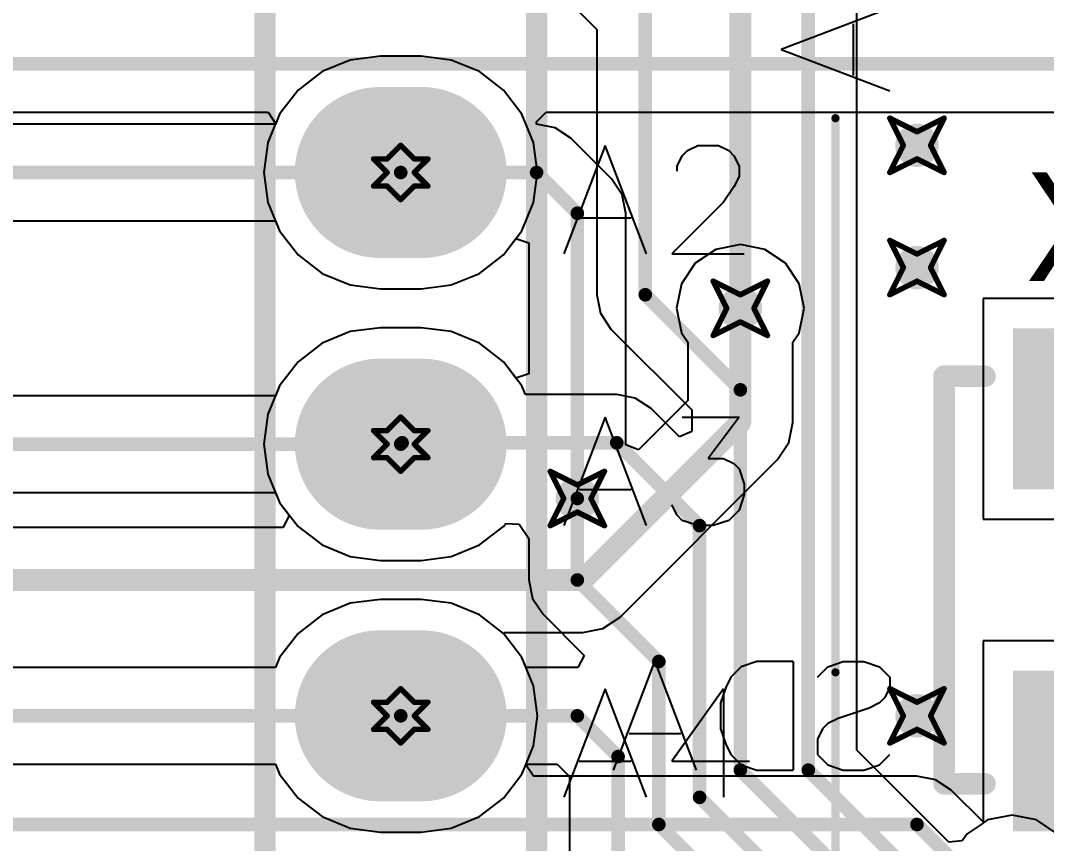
# Model space of a CAD drawing. Header units: millimetres. Extents: x 2.26 to 6.57, y 1.2 to 4.64.
# Drawn here: x 2.7683 to 3.1459, y 1.4562 to 1.7591 of the extents above; entities that cross this region are included whole.
import ezdxf

# ---------------------------------------------------------------- set-up
doc = ezdxf.new("R2010")
doc.units = ezdxf.units.MM
doc.header["$MEASUREMENT"] = 0
for name, color, linetype in [('BottomLayer', 5, 'Continuous'), ('BottomOverlay', 54, 'Continuous'), ('BottomSolder', 6, 'Continuous'), ('DrillDrawing', 1, 'Continuous'), ('MultiLayer', 9, 'Continuous'), ('PadHoleLayer', 156, 'Continuous'), ('TopLayer', 1, 'Continuous'), ('TopOverlay', 2, 'Continuous'), ('TopPaste', 8, 'Continuous'), ('TopSolder', 216, 'Continuous'), ('ViaHoleLayer', 16, 'Continuous')]:
    doc.layers.add(name, color=color, linetype=linetype)

# ---------------------------------------------------------------- blocks, each defined once
blk = doc.blocks.new('1_6P_FEMALE_59')
at = {"layer": 'BottomLayer', "const_width": 0.055}
for points in [[(0.2, 0.0075), (0.2, -0.0075)], [(0.3, 0.0075), (0.3, -0.0075)], [(0.4, 0.0075), (0.4, -0.0075)]]:
    blk.add_lwpolyline(points, dxfattribs=at)
at = {"layer": 'BottomLayer', "const_width": 0.0275}
for points in [[(0.18625, 0.0075, 1), (0.21375, 0.0075, 1)], [(0.28625, 0.0075, 1), (0.31375, 0.0075, 1)], [(0.38625, 0.0075, 1), (0.41375, 0.0075, 1)], [(0.18625, -0.0075, 1), (0.21375, -0.0075, 1)], [(0.28625, -0.0075, 1), (0.31375, -0.0075, 1)], [(0.38625, -0.0075, 1), (0.41375, -0.0075, 1)]]:
    blk.add_lwpolyline(points, format="xyb", close=True, dxfattribs=at)
at = {"layer": 'BottomSolder', "const_width": 0.063}
for points in [[(0.2, 0.0075), (0.2, -0.0075)], [(0.3, 0.0075), (0.3, -0.0075)], [(0.4, 0.0075), (0.4, -0.0075)]]:
    blk.add_lwpolyline(points, dxfattribs=at)
at = {"layer": 'BottomSolder', "const_width": 0.0315}
for points in [[(0.18425, 0.0075, 1), (0.21575, 0.0075, 1)], [(0.28425, 0.0075, 1), (0.31575, 0.0075, 1)], [(0.38425, 0.0075, 1), (0.41575, 0.0075, 1)], [(0.18425, -0.0075, 1), (0.21575, -0.0075, 1)], [(0.28425, -0.0075, 1), (0.31575, -0.0075, 1)], [(0.38425, -0.0075, 1), (0.41575, -0.0075, 1)]]:
    blk.add_lwpolyline(points, format="xyb", close=True, dxfattribs=at)
at = {"layer": 'MultiLayer', "const_width": 0.055}
for points in [[(0.2, 0.0075), (0.2, -0.0075)], [(0.3, 0.0075), (0.3, -0.0075)], [(0.4, 0.0075), (0.4, -0.0075)]]:
    blk.add_lwpolyline(points, dxfattribs=at)
at = {"layer": 'MultiLayer', "const_width": 0.0275}
for points in [[(0.18625, 0.0075, 1), (0.21375, 0.0075, 1)], [(0.28625, 0.0075, 1), (0.31375, 0.0075, 1)], [(0.38625, 0.0075, 1), (0.41375, 0.0075, 1)], [(0.18625, -0.0075, 1), (0.21375, -0.0075, 1)], [(0.28625, -0.0075, 1), (0.31375, -0.0075, 1)], [(0.38625, -0.0075, 1), (0.41375, -0.0075, 1)]]:
    blk.add_lwpolyline(points, format="xyb", close=True, dxfattribs=at)
at = {"layer": 'PadHoleLayer', "const_width": 0.02}
for points in [[(0.19, 0, 1), (0.21, 0, 1)], [(0.29, 0, 1), (0.31, 0, 1)], [(0.39, 0, 1), (0.41, 0, 1)]]:
    blk.add_lwpolyline(points, format="xyb", close=True, dxfattribs=at)
at = {"layer": 'TopLayer', "const_width": 0.055}
for points in [[(0.2, 0.0075), (0.2, -0.0075)], [(0.3, 0.0075), (0.3, -0.0075)], [(0.4, 0.0075), (0.4, -0.0075)]]:
    blk.add_lwpolyline(points, dxfattribs=at)
at = {"layer": 'TopLayer', "const_width": 0.0275}
for points in [[(0.18625, 0.0075, 1), (0.21375, 0.0075, 1)], [(0.28625, 0.0075, 1), (0.31375, 0.0075, 1)], [(0.38625, 0.0075, 1), (0.41375, 0.0075, 1)], [(0.18625, -0.0075, 1), (0.21375, -0.0075, 1)], [(0.28625, -0.0075, 1), (0.31375, -0.0075, 1)], [(0.38625, -0.0075, 1), (0.41375, -0.0075, 1)]]:
    blk.add_lwpolyline(points, format="xyb", close=True, dxfattribs=at)
at = {"layer": 'TopOverlay', "const_width": 0.00787}
for points in [[(0.55, 0.05), (-0.05, 0.05)], [(0.55, -0.05), (-0.05, -0.05)]]:
    blk.add_lwpolyline(points, dxfattribs=at)
at = {"layer": 'TopSolder', "const_width": 0.063}
for points in [[(0.2, 0.0075), (0.2, -0.0075)], [(0.3, 0.0075), (0.3, -0.0075)], [(0.4, 0.0075), (0.4, -0.0075)]]:
    blk.add_lwpolyline(points, dxfattribs=at)
at = {"layer": 'TopSolder', "const_width": 0.0315}
for points in [[(0.18425, 0.0075, 1), (0.21575, 0.0075, 1)], [(0.28425, 0.0075, 1), (0.31575, 0.0075, 1)], [(0.38425, 0.0075, 1), (0.41575, 0.0075, 1)], [(0.18425, -0.0075, 1), (0.21575, -0.0075, 1)], [(0.28425, -0.0075, 1), (0.31575, -0.0075, 1)], [(0.38425, -0.0075, 1), (0.41575, -0.0075, 1)]]:
    blk.add_lwpolyline(points, format="xyb", close=True, dxfattribs=at)
blk = doc.blocks.new('XTAL_4SM_8X3R8_115')
at = {"layer": 'TopLayer'}
for points in [[(-0.14567, 0.0374), (-0.07087, 0.0374), (-0.14567, 0.08858), (-0.07087, 0.08858)], [(0.07087, 0.0374), (0.14567, 0.0374), (0.07087, 0.08858), (0.14567, 0.08858)], [(-0.14567, -0.08858), (-0.07087, -0.08858), (-0.14567, -0.0374), (-0.07087, -0.0374)], [(0.07087, -0.08858), (0.14567, -0.08858), (0.07087, -0.0374), (0.14567, -0.0374)]]:
    blk.add_solid(points, dxfattribs=at)
at = {"layer": 'TopOverlay', "const_width": 0.008}
for points in [[(-0.16, 0.075), (-0.175, 0.075)], [(-0.175, 0.075), (-0.175, -0.075)], [(0.055, 0.075), (-0.055, 0.075)], [(0.175, 0.075), (0.16, 0.075)], [(0.175, 0.075), (0.175, 0.065)], [(0.175, 0.065), (0.175, -0.065)], [(-0.10827, 0.03201), (-0.10827, -0.03299)], [(0.175, -0.065), (0.175, -0.075)], [(-0.16, -0.075), (-0.175, -0.075)], [(0.055, -0.075), (-0.055, -0.075)], [(0.175, -0.075), (0.16, -0.075)]]:
    blk.add_lwpolyline(points, dxfattribs=at)
at = {"layer": 'TopOverlay'}
for points, const_width in [([(-0.177, 0.075, 1), (-0.173, 0.075, 1)], 0.004), ([(-0.177, 0.075, 1), (-0.173, 0.075, 1)], 0.004), ([(-0.162, 0.075, 1), (-0.158, 0.075, 1)], 0.004), ([(-0.057, 0.075, 1), (-0.053, 0.075, 1)], 0.004), ([(0.053, 0.075, 1), (0.057, 0.075, 1)], 0.004), ([(0.158, 0.075, 1), (0.162, 0.075, 1)], 0.004), ([(0.173, 0.075, 1), (0.177, 0.075, 1)], 0.004), ([(0.173, 0.075, 1), (0.177, 0.075, 1)], 0.004), ([(0.173, 0.065, 1), (0.177, 0.065, 1)], 0.004), ([(0.173, 0.065, 1), (0.177, 0.065, 1)], 0.004), ([(-0.11027, 0.03201, 1), (-0.10627, 0.03201, 1)], 0.004), ([(-0.11027, -0.03299, 1), (-0.10627, -0.03299, 1)], 0.004), ([(-0.155, -0.055, 1), (-0.165, -0.055, 1)], 0.01), ([(-0.1675, -0.055, 1), (-0.1625, -0.055, 1)], 0.005), ([(-0.1575, -0.055, 1), (-0.1525, -0.055, 1)], 0.005), ([(0.173, -0.065, 1), (0.177, -0.065, 1)], 0.004), ([(0.173, -0.065, 1), (0.177, -0.065, 1)], 0.004), ([(-0.177, -0.075, 1), (-0.173, -0.075, 1)], 0.004), ([(-0.177, -0.075, 1), (-0.173, -0.075, 1)], 0.004), ([(-0.162, -0.075, 1), (-0.158, -0.075, 1)], 0.004), ([(-0.057, -0.075, 1), (-0.053, -0.075, 1)], 0.004), ([(0.053, -0.075, 1), (0.057, -0.075, 1)], 0.004), ([(0.158, -0.075, 1), (0.162, -0.075, 1)], 0.004), ([(0.173, -0.075, 1), (0.177, -0.075, 1)], 0.004), ([(0.173, -0.075, 1), (0.177, -0.075, 1)], 0.004)]:
    blk.add_lwpolyline(points, format="xyb", close=True, dxfattribs=dict(at, const_width=const_width))
at = {"layer": 'TopPaste'}
for points in [[(-0.14567, 0.0374), (-0.07087, 0.0374), (-0.14567, 0.08858), (-0.07087, 0.08858)], [(0.07087, 0.0374), (0.14567, 0.0374), (0.07087, 0.08858), (0.14567, 0.08858)], [(-0.14567, -0.08858), (-0.07087, -0.08858), (-0.14567, -0.0374), (-0.07087, -0.0374)], [(0.07087, -0.08858), (0.14567, -0.08858), (0.07087, -0.0374), (0.14567, -0.0374)]]:
    blk.add_solid(points, dxfattribs=at)
at = {"layer": 'TopSolder'}
for points in [[(-0.14967, 0.0334), (-0.06687, 0.0334), (-0.14967, 0.09258), (-0.06687, 0.09258)], [(0.06687, 0.0334), (0.14967, 0.0334), (0.06687, 0.09258), (0.14967, 0.09258)], [(-0.14967, -0.09258), (-0.06687, -0.09258), (-0.14967, -0.0334), (-0.06687, -0.0334)], [(0.06687, -0.09258), (0.14967, -0.09258), (0.06687, -0.0334), (0.14967, -0.0334)]]:
    blk.add_solid(points, dxfattribs=at)

msp = doc.modelspace()

# ---------------------------------------------------------------- linework, layer by layer
at = {"layer": 'BottomLayer'}
for p, q in [((2.75325, 1.72531), (2.85944, 1.72531)), ((2.85944, 1.72531), (2.86222, 1.72115)), ((2.95827, 1.72177), (2.9618, 1.72531)), ((2.9618, 1.72531), (3.27828, 1.72531)), ((2.86222, 1.72115), (2.85936, 1.71424)), ((2.95827, 1.72099), (2.95827, 1.72177)), ((2.9651, 1.71963), (2.95827, 1.72099)), ((2.97088, 1.71577), (2.9651, 1.71963)), ((2.98588, 1.70077), (2.97088, 1.71577)), ((2.85936, 1.71424), (2.8579, 1.70315)), ((2.8579, 1.70315), (2.85936, 1.69205)), ((2.98975, 1.69498), (2.98588, 1.70077)), ((2.85936, 1.69205), (2.86364, 1.68172)), ((2.99111, 1.68815), (2.98975, 1.69498)), ((2.99111, 1.60292), (2.99111, 1.68815)), ((2.86364, 1.68172), (2.87046, 1.67284)), ((2.94608, 1.67284), (2.95069, 1.67885)), ((2.95069, 1.67885), (2.95542, 1.67724)), ((2.95542, 1.67724), (2.95542, 1.62906)), ((2.87046, 1.67284), (2.87933, 1.66603)), ((2.9372, 1.66603), (2.94608, 1.67284)), ((3.02429, 1.67482), (3.01669, 1.66973)), ((3.03327, 1.6766), (3.02429, 1.67482)), ((3.04224, 1.67482), (3.03327, 1.6766)), ((3.04985, 1.66973), (3.04224, 1.67482)), ((3.01669, 1.66973), (3.0116, 1.66212)), ((3.05493, 1.66212), (3.04985, 1.66973)), ((2.87933, 1.66603), (2.88967, 1.66174)), ((2.92686, 1.66174), (2.9372, 1.66603)), ((2.88967, 1.66174), (2.90077, 1.66028)), ((2.91577, 1.66028), (2.92686, 1.66174)), ((3.0116, 1.66212), (3.00982, 1.65315)), ((3.05672, 1.65315), (3.05493, 1.66212)), ((2.90077, 1.66028), (2.91577, 1.66028)), ((3.00982, 1.65315), (3.0116, 1.64418)), ((3.05493, 1.64418), (3.05672, 1.65315)), ((2.88967, 1.64456), (2.87933, 1.64027)), ((2.90077, 1.64602), (2.88967, 1.64456)), ((2.91577, 1.64602), (2.90077, 1.64602)), ((2.92686, 1.64456), (2.91577, 1.64602)), ((2.9372, 1.64027), (2.92686, 1.64456)), ((3.0116, 1.64418), (3.0139, 1.64074)), ((3.05264, 1.64074), (3.05493, 1.64418)), ((2.87933, 1.64027), (2.87046, 1.63346)), ((2.94608, 1.63346), (2.9372, 1.64027)), ((3.0139, 1.64074), (3.0139, 1.61917)), ((3.05264, 1.61115), (3.05264, 1.64074)), ((2.87046, 1.63346), (2.86364, 1.62458)), ((2.95069, 1.62745), (2.94608, 1.63346)), ((2.95542, 1.62906), (2.95069, 1.62745)), ((2.86364, 1.62458), (2.85936, 1.61424)), ((3.0139, 1.61917), (2.99573, 1.60101)), ((2.85936, 1.61424), (2.8579, 1.60315)), ((3.05117, 1.60374), (3.05264, 1.61115)), ((3.05264, 1.61115), (3.05264, 1.61115)), ((3.05264, 1.61115), (3.05264, 1.61115)), ((3.05264, 1.61115), (3.05264, 1.61115)), ((2.8579, 1.60315), (2.85936, 1.59205)), ((2.99573, 1.60101), (2.99111, 1.60292)), ((3.04697, 1.59745), (3.05117, 1.60374)), ((2.98897, 1.53945), (3.04697, 1.59745)), ((2.85936, 1.59205), (2.86364, 1.58172)), ((2.86364, 1.58172), (2.86726, 1.57701)), ((2.86726, 1.57701), (2.86505, 1.57252)), ((2.86505, 1.57252), (2.75149, 1.57252)), ((2.98268, 1.53525), (2.98897, 1.53945)), ((2.98897, 1.53945), (2.98897, 1.53945)), ((2.98897, 1.53945), (2.98897, 1.53945)), ((2.94608, 1.53346), (2.94619, 1.53378)), ((2.95289, 1.52458), (2.94608, 1.53346)), ((2.94619, 1.53378), (2.97527, 1.53378)), ((2.97527, 1.53378), (2.98268, 1.53525)), ((2.95717, 1.51424), (2.95289, 1.52458)), ((2.95863, 1.50315), (2.95717, 1.51424)), ((2.95717, 1.49205), (2.95863, 1.50315)), ((2.95431, 1.48515), (2.95717, 1.49205)), ((2.95709, 1.48099), (2.95431, 1.48515)), ((3.09827, 1.48099), (2.95709, 1.48099)), ((3.1051, 1.47963), (3.09827, 1.48099)), ((3.11088, 1.47577), (3.1051, 1.47963)), ((3.12282, 1.46383), (3.11088, 1.47577)), ((3.13327, 1.4666), (3.12429, 1.46482)), ((3.14224, 1.46482), (3.13327, 1.4666)), ((3.12429, 1.46482), (3.12282, 1.46383)), ((3.14985, 1.45973), (3.14224, 1.46482))]:
    msp.add_line(p, q, dxfattribs=at)
for points, const_width in [([(2.61827, 1.74315), (3.28567, 1.74315)], 0.005), ([(2.90827, 1.70315), (2.95827, 1.70315)], 0.005), ([(2.95827, 1.70315), (2.97327, 1.68815)], 0.005), ([(2.97327, 1.58315), (2.97327, 1.68815)], 0.005), ([(3.03327, 1.61115), (3.03327, 1.65315)], 0.008), ([(2.97527, 1.55315), (3.03327, 1.61115)], 0.008), ([(2.61827, 1.55315), (2.97527, 1.55315)], 0.008), ([(2.61827, 1.46315), (3.09827, 1.46315)], 0.005), ([(3.09827, 1.46315), (3.11827, 1.44315)], 0.005)]:
    msp.add_lwpolyline(points, dxfattribs=dict(at, const_width=const_width))
for points, const_width in [([(3.09427, 1.71315, 1), (3.10227, 1.71315, 1)], 0.008), ([(2.90702, 1.70315, 1), (2.90952, 1.70315, 1)], 0.0025), ([(2.95702, 1.70315, 1), (2.95952, 1.70315, 1)], 0.0025), ([(2.95702, 1.70315, 1), (2.95952, 1.70315, 1)], 0.0025), ([(2.97202, 1.68815, 1), (2.97452, 1.68815, 1)], 0.0025), ([(2.97202, 1.68815, 1), (2.97452, 1.68815, 1)], 0.0025), ([(3.09427, 1.66815, 1), (3.10227, 1.66815, 1)], 0.008), ([(3.02927, 1.65315, 1), (3.03727, 1.65315, 1)], 0.008), ([(3.03127, 1.65315, 1), (3.03527, 1.65315, 1)], 0.004), ([(3.03127, 1.61115, 1), (3.03527, 1.61115, 1)], 0.004), ([(3.03127, 1.61115, 1), (3.03527, 1.61115, 1)], 0.004), ([(2.96927, 1.58315, 1), (2.97727, 1.58315, 1)], 0.008), ([(2.97202, 1.58315, 1), (2.97452, 1.58315, 1)], 0.0025), ([(2.97327, 1.55315, 1), (2.97727, 1.55315, 1)], 0.004), ([(2.97327, 1.55315, 1), (2.97727, 1.55315, 1)], 0.004), ([(3.09427, 1.50315, 1), (3.10227, 1.50315, 1)], 0.008), ([(3.09702, 1.46315, 1), (3.09952, 1.46315, 1)], 0.0025), ([(3.09702, 1.46315, 1), (3.09952, 1.46315, 1)], 0.0025)]:
    msp.add_lwpolyline(points, format="xyb", close=True, dxfattribs=dict(at, const_width=const_width))
at = {"layer": 'BottomOverlay'}
for p, q in [((2.98658, 1.48315), (3.00181, 1.52314)), ((3.00181, 1.52314), (3.01704, 1.48315)), ((3.03933, 1.52314), (3.03361, 1.52124)), ((3.05266, 1.52314), (3.03933, 1.52314)), ((3.05266, 1.52314), (3.05266, 1.48315)), ((3.06542, 1.52124), (3.07113, 1.52314)), ((3.07113, 1.52314), (3.07875, 1.52314)), ((3.07875, 1.52314), (3.08446, 1.52124)), ((3.03361, 1.52124), (3.0298, 1.51743)), ((3.06161, 1.51743), (3.06542, 1.52124)), ((3.08446, 1.52124), (3.08827, 1.51743)), ((3.0298, 1.51743), (3.0279, 1.51362)), ((3.08827, 1.51743), (3.08827, 1.51362)), ((3.0279, 1.51362), (3.026, 1.50791)), ((3.08827, 1.51362), (3.08636, 1.50981)), ((3.026, 1.50791), (3.026, 1.49838)), ((3.08446, 1.50791), (3.08065, 1.506)), ((3.08636, 1.50981), (3.08446, 1.50791)), ((3.08065, 1.506), (3.06922, 1.50219)), ((3.06542, 1.50029), (3.06351, 1.49838)), ((3.06922, 1.50219), (3.06542, 1.50029)), ((3.01133, 1.49648), (2.99229, 1.49648)), ((3.026, 1.49838), (3.0279, 1.49267)), ((3.06351, 1.49838), (3.06161, 1.49458)), ((3.0279, 1.49267), (3.0298, 1.48886)), ((3.06161, 1.49458), (3.06161, 1.48886)), ((3.0298, 1.48886), (3.03361, 1.48505)), ((3.06161, 1.48886), (3.06542, 1.48505)), ((3.08446, 1.48505), (3.08827, 1.48886)), ((3.03361, 1.48505), (3.03933, 1.48315)), ((3.06542, 1.48505), (3.07113, 1.48315)), ((3.07875, 1.48315), (3.08446, 1.48505)), ((3.03933, 1.48315), (3.05266, 1.48315)), ((3.07113, 1.48315), (3.07875, 1.48315))]:
    msp.add_line(p, q, dxfattribs=at)
at = {"layer": 'DrillDrawing', "const_width": 0.002}
for points in [[(3.08827, 1.72315), (3.09827, 1.71815)], [(3.08827, 1.72315), (3.09327, 1.71315)], [(3.09827, 1.71815), (3.10827, 1.72315)], [(3.10327, 1.71315), (3.10827, 1.72315)], [(2.90327, 1.70815), (2.90827, 1.71315)], [(2.90827, 1.71315), (2.91327, 1.70815)], [(3.08827, 1.70315), (3.09327, 1.71315)], [(3.10327, 1.71315), (3.10827, 1.70315)], [(2.89827, 1.70815), (2.90327, 1.70315)], [(2.89827, 1.70815), (2.90327, 1.70815)], [(2.91327, 1.70815), (2.91827, 1.70815)], [(2.91327, 1.70315), (2.91827, 1.70815)], [(3.08827, 1.70315), (3.09827, 1.70815)], [(3.09827, 1.70815), (3.10827, 1.70315)], [(2.89827, 1.69815), (2.90327, 1.70315)], [(2.91327, 1.70315), (2.91827, 1.69815)], [(2.89827, 1.69815), (2.90327, 1.69815)], [(2.90327, 1.69815), (2.90827, 1.69315)], [(2.90827, 1.69315), (2.91327, 1.69815)], [(2.91327, 1.69815), (2.91827, 1.69815)], [(3.08827, 1.67815), (3.09827, 1.67315)], [(3.08827, 1.67815), (3.09327, 1.66815)], [(3.09827, 1.67315), (3.10827, 1.67815)], [(3.10327, 1.66815), (3.10827, 1.67815)], [(3.08827, 1.65815), (3.09327, 1.66815)], [(3.10327, 1.66815), (3.10827, 1.65815)], [(3.02327, 1.66315), (3.03327, 1.65815)], [(3.02327, 1.66315), (3.02827, 1.65315)], [(3.03327, 1.65815), (3.04327, 1.66315)], [(3.03827, 1.65315), (3.04327, 1.66315)], [(3.08827, 1.65815), (3.09827, 1.66315)], [(3.09827, 1.66315), (3.10827, 1.65815)], [(3.02327, 1.64315), (3.02827, 1.65315)], [(3.03827, 1.65315), (3.04327, 1.64315)], [(3.02327, 1.64315), (3.03327, 1.64815)], [(3.03327, 1.64815), (3.04327, 1.64315)], [(2.90327, 1.60815), (2.90827, 1.61315)], [(2.90827, 1.61315), (2.91327, 1.60815)], [(2.89827, 1.60815), (2.90327, 1.60315)], [(2.89827, 1.60815), (2.90327, 1.60815)], [(2.91327, 1.60815), (2.91827, 1.60815)], [(2.91327, 1.60315), (2.91827, 1.60815)], [(2.89827, 1.59815), (2.90327, 1.60315)], [(2.91327, 1.60315), (2.91827, 1.59815)], [(2.89827, 1.59815), (2.90327, 1.59815)], [(2.90327, 1.59815), (2.90827, 1.59315)], [(2.90827, 1.59315), (2.91327, 1.59815)], [(2.91327, 1.59815), (2.91827, 1.59815)], [(2.96327, 1.59315), (2.97327, 1.58815)], [(2.96327, 1.59315), (2.96827, 1.58315)], [(2.97327, 1.58815), (2.98327, 1.59315)], [(2.97827, 1.58315), (2.98327, 1.59315)], [(2.96327, 1.57315), (2.96827, 1.58315)], [(2.97827, 1.58315), (2.98327, 1.57315)], [(2.96327, 1.57315), (2.97327, 1.57815)], [(2.97327, 1.57815), (2.98327, 1.57315)], [(2.90327, 1.50815), (2.90827, 1.51315)], [(2.90827, 1.51315), (2.91327, 1.50815)], [(3.08827, 1.51315), (3.09827, 1.50815)], [(3.08827, 1.51315), (3.09327, 1.50315)], [(3.09827, 1.50815), (3.10827, 1.51315)], [(3.10327, 1.50315), (3.10827, 1.51315)], [(2.89827, 1.50815), (2.90327, 1.50315)], [(2.89827, 1.50815), (2.90327, 1.50815)], [(2.91327, 1.50815), (2.91827, 1.50815)], [(2.91327, 1.50315), (2.91827, 1.50815)], [(2.89827, 1.49815), (2.90327, 1.50315)], [(2.91327, 1.50315), (2.91827, 1.49815)], [(3.08827, 1.49315), (3.09327, 1.50315)], [(3.10327, 1.50315), (3.10827, 1.49315)], [(2.89827, 1.49815), (2.90327, 1.49815)], [(2.90327, 1.49815), (2.90827, 1.49315)], [(2.90827, 1.49315), (2.91327, 1.49815)], [(2.91327, 1.49815), (2.91827, 1.49815)], [(3.08827, 1.49315), (3.09827, 1.49815)], [(3.09827, 1.49815), (3.10827, 1.49315)]]:
    msp.add_lwpolyline(points, dxfattribs=at)
at = {"layer": 'DrillDrawing', "const_width": 0.001}
for points in [[(3.08777, 1.72315, 1), (3.08877, 1.72315, 1)], [(3.08777, 1.72315, 1), (3.08877, 1.72315, 1)], [(3.10777, 1.72315, 1), (3.10877, 1.72315, 1)], [(3.10777, 1.72315, 1), (3.10877, 1.72315, 1)], [(3.09777, 1.71815, 1), (3.09877, 1.71815, 1)], [(3.09777, 1.71815, 1), (3.09877, 1.71815, 1)], [(2.90777, 1.71315, 1), (2.90877, 1.71315, 1)], [(2.90777, 1.71315, 1), (2.90877, 1.71315, 1)], [(3.09277, 1.71315, 1), (3.09377, 1.71315, 1)], [(3.09277, 1.71315, 1), (3.09377, 1.71315, 1)], [(3.10277, 1.71315, 1), (3.10377, 1.71315, 1)], [(3.10277, 1.71315, 1), (3.10377, 1.71315, 1)], [(2.89777, 1.70815, 1), (2.89877, 1.70815, 1)], [(2.89777, 1.70815, 1), (2.89877, 1.70815, 1)], [(2.90277, 1.70815, 1), (2.90377, 1.70815, 1)], [(2.90277, 1.70815, 1), (2.90377, 1.70815, 1)], [(2.91277, 1.70815, 1), (2.91377, 1.70815, 1)], [(2.91277, 1.70815, 1), (2.91377, 1.70815, 1)], [(2.91777, 1.70815, 1), (2.91877, 1.70815, 1)], [(2.91777, 1.70815, 1), (2.91877, 1.70815, 1)], [(3.09777, 1.70815, 1), (3.09877, 1.70815, 1)], [(3.09777, 1.70815, 1), (3.09877, 1.70815, 1)], [(2.90277, 1.70315, 1), (2.90377, 1.70315, 1)], [(2.90277, 1.70315, 1), (2.90377, 1.70315, 1)], [(2.91277, 1.70315, 1), (2.91377, 1.70315, 1)], [(2.91277, 1.70315, 1), (2.91377, 1.70315, 1)], [(3.08777, 1.70315, 1), (3.08877, 1.70315, 1)], [(3.08777, 1.70315, 1), (3.08877, 1.70315, 1)], [(3.10777, 1.70315, 1), (3.10877, 1.70315, 1)], [(3.10777, 1.70315, 1), (3.10877, 1.70315, 1)], [(2.89777, 1.69815, 1), (2.89877, 1.69815, 1)], [(2.89777, 1.69815, 1), (2.89877, 1.69815, 1)], [(2.90277, 1.69815, 1), (2.90377, 1.69815, 1)], [(2.90277, 1.69815, 1), (2.90377, 1.69815, 1)], [(2.91277, 1.69815, 1), (2.91377, 1.69815, 1)], [(2.91277, 1.69815, 1), (2.91377, 1.69815, 1)], [(2.91777, 1.69815, 1), (2.91877, 1.69815, 1)], [(2.91777, 1.69815, 1), (2.91877, 1.69815, 1)], [(2.90777, 1.69315, 1), (2.90877, 1.69315, 1)], [(2.90777, 1.69315, 1), (2.90877, 1.69315, 1)], [(3.08777, 1.67815, 1), (3.08877, 1.67815, 1)], [(3.08777, 1.67815, 1), (3.08877, 1.67815, 1)], [(3.10777, 1.67815, 1), (3.10877, 1.67815, 1)], [(3.10777, 1.67815, 1), (3.10877, 1.67815, 1)], [(3.09777, 1.67315, 1), (3.09877, 1.67315, 1)], [(3.09777, 1.67315, 1), (3.09877, 1.67315, 1)], [(3.09277, 1.66815, 1), (3.09377, 1.66815, 1)], [(3.09277, 1.66815, 1), (3.09377, 1.66815, 1)], [(3.10277, 1.66815, 1), (3.10377, 1.66815, 1)], [(3.10277, 1.66815, 1), (3.10377, 1.66815, 1)], [(3.02277, 1.66315, 1), (3.02377, 1.66315, 1)], [(3.02277, 1.66315, 1), (3.02377, 1.66315, 1)], [(3.04277, 1.66315, 1), (3.04377, 1.66315, 1)], [(3.04277, 1.66315, 1), (3.04377, 1.66315, 1)], [(3.09777, 1.66315, 1), (3.09877, 1.66315, 1)], [(3.09777, 1.66315, 1), (3.09877, 1.66315, 1)], [(3.03277, 1.65815, 1), (3.03377, 1.65815, 1)], [(3.03277, 1.65815, 1), (3.03377, 1.65815, 1)], [(3.08777, 1.65815, 1), (3.08877, 1.65815, 1)], [(3.08777, 1.65815, 1), (3.08877, 1.65815, 1)], [(3.10777, 1.65815, 1), (3.10877, 1.65815, 1)], [(3.10777, 1.65815, 1), (3.10877, 1.65815, 1)], [(3.02777, 1.65315, 1), (3.02877, 1.65315, 1)], [(3.02777, 1.65315, 1), (3.02877, 1.65315, 1)], [(3.03777, 1.65315, 1), (3.03877, 1.65315, 1)], [(3.03777, 1.65315, 1), (3.03877, 1.65315, 1)], [(3.03277, 1.64815, 1), (3.03377, 1.64815, 1)], [(3.03277, 1.64815, 1), (3.03377, 1.64815, 1)], [(3.02277, 1.64315, 1), (3.02377, 1.64315, 1)], [(3.02277, 1.64315, 1), (3.02377, 1.64315, 1)], [(3.04277, 1.64315, 1), (3.04377, 1.64315, 1)], [(3.04277, 1.64315, 1), (3.04377, 1.64315, 1)], [(2.90777, 1.61315, 1), (2.90877, 1.61315, 1)], [(2.90777, 1.61315, 1), (2.90877, 1.61315, 1)], [(2.89777, 1.60815, 1), (2.89877, 1.60815, 1)], [(2.89777, 1.60815, 1), (2.89877, 1.60815, 1)], [(2.90277, 1.60815, 1), (2.90377, 1.60815, 1)], [(2.90277, 1.60815, 1), (2.90377, 1.60815, 1)], [(2.91277, 1.60815, 1), (2.91377, 1.60815, 1)], [(2.91277, 1.60815, 1), (2.91377, 1.60815, 1)], [(2.91777, 1.60815, 1), (2.91877, 1.60815, 1)], [(2.91777, 1.60815, 1), (2.91877, 1.60815, 1)], [(2.90277, 1.60315, 1), (2.90377, 1.60315, 1)], [(2.90277, 1.60315, 1), (2.90377, 1.60315, 1)], [(2.91277, 1.60315, 1), (2.91377, 1.60315, 1)], [(2.91277, 1.60315, 1), (2.91377, 1.60315, 1)], [(2.89777, 1.59815, 1), (2.89877, 1.59815, 1)], [(2.89777, 1.59815, 1), (2.89877, 1.59815, 1)], [(2.90277, 1.59815, 1), (2.90377, 1.59815, 1)], [(2.90277, 1.59815, 1), (2.90377, 1.59815, 1)], [(2.91277, 1.59815, 1), (2.91377, 1.59815, 1)], [(2.91277, 1.59815, 1), (2.91377, 1.59815, 1)], [(2.91777, 1.59815, 1), (2.91877, 1.59815, 1)], [(2.91777, 1.59815, 1), (2.91877, 1.59815, 1)], [(2.90777, 1.59315, 1), (2.90877, 1.59315, 1)], [(2.90777, 1.59315, 1), (2.90877, 1.59315, 1)], [(2.96277, 1.59315, 1), (2.96377, 1.59315, 1)], [(2.96277, 1.59315, 1), (2.96377, 1.59315, 1)], [(2.98277, 1.59315, 1), (2.98377, 1.59315, 1)], [(2.98277, 1.59315, 1), (2.98377, 1.59315, 1)], [(2.97277, 1.58815, 1), (2.97377, 1.58815, 1)], [(2.97277, 1.58815, 1), (2.97377, 1.58815, 1)], [(2.96777, 1.58315, 1), (2.96877, 1.58315, 1)], [(2.96777, 1.58315, 1), (2.96877, 1.58315, 1)], [(2.97777, 1.58315, 1), (2.97877, 1.58315, 1)], [(2.97777, 1.58315, 1), (2.97877, 1.58315, 1)], [(2.97277, 1.57815, 1), (2.97377, 1.57815, 1)], [(2.97277, 1.57815, 1), (2.97377, 1.57815, 1)], [(2.96277, 1.57315, 1), (2.96377, 1.57315, 1)], [(2.96277, 1.57315, 1), (2.96377, 1.57315, 1)], [(2.98277, 1.57315, 1), (2.98377, 1.57315, 1)], [(2.98277, 1.57315, 1), (2.98377, 1.57315, 1)], [(2.90777, 1.51315, 1), (2.90877, 1.51315, 1)], [(2.90777, 1.51315, 1), (2.90877, 1.51315, 1)], [(3.08777, 1.51315, 1), (3.08877, 1.51315, 1)], [(3.08777, 1.51315, 1), (3.08877, 1.51315, 1)], [(3.10777, 1.51315, 1), (3.10877, 1.51315, 1)], [(3.10777, 1.51315, 1), (3.10877, 1.51315, 1)], [(2.89777, 1.50815, 1), (2.89877, 1.50815, 1)], [(2.89777, 1.50815, 1), (2.89877, 1.50815, 1)], [(2.90277, 1.50815, 1), (2.90377, 1.50815, 1)], [(2.90277, 1.50815, 1), (2.90377, 1.50815, 1)], [(2.91277, 1.50815, 1), (2.91377, 1.50815, 1)], [(2.91277, 1.50815, 1), (2.91377, 1.50815, 1)], [(2.91777, 1.50815, 1), (2.91877, 1.50815, 1)], [(2.91777, 1.50815, 1), (2.91877, 1.50815, 1)], [(3.09777, 1.50815, 1), (3.09877, 1.50815, 1)], [(3.09777, 1.50815, 1), (3.09877, 1.50815, 1)], [(2.90277, 1.50315, 1), (2.90377, 1.50315, 1)], [(2.90277, 1.50315, 1), (2.90377, 1.50315, 1)], [(2.91277, 1.50315, 1), (2.91377, 1.50315, 1)], [(2.91277, 1.50315, 1), (2.91377, 1.50315, 1)], [(3.09277, 1.50315, 1), (3.09377, 1.50315, 1)], [(3.09277, 1.50315, 1), (3.09377, 1.50315, 1)], [(3.10277, 1.50315, 1), (3.10377, 1.50315, 1)], [(3.10277, 1.50315, 1), (3.10377, 1.50315, 1)], [(2.89777, 1.49815, 1), (2.89877, 1.49815, 1)], [(2.89777, 1.49815, 1), (2.89877, 1.49815, 1)], [(2.90277, 1.49815, 1), (2.90377, 1.49815, 1)], [(2.90277, 1.49815, 1), (2.90377, 1.49815, 1)], [(2.91277, 1.49815, 1), (2.91377, 1.49815, 1)], [(2.91277, 1.49815, 1), (2.91377, 1.49815, 1)], [(2.91777, 1.49815, 1), (2.91877, 1.49815, 1)], [(2.91777, 1.49815, 1), (2.91877, 1.49815, 1)], [(3.09777, 1.49815, 1), (3.09877, 1.49815, 1)], [(3.09777, 1.49815, 1), (3.09877, 1.49815, 1)], [(2.90777, 1.49315, 1), (2.90877, 1.49315, 1)], [(2.90777, 1.49315, 1), (2.90877, 1.49315, 1)], [(3.08777, 1.49315, 1), (3.08877, 1.49315, 1)], [(3.08777, 1.49315, 1), (3.08877, 1.49315, 1)], [(3.10777, 1.49315, 1), (3.10877, 1.49315, 1)], [(3.10777, 1.49315, 1), (3.10877, 1.49315, 1)]]:
    msp.add_lwpolyline(points, format="xyb", close=True, dxfattribs=at)
at = {"layer": 'MultiLayer', "const_width": 0.008}
for points in [[(3.09427, 1.71315, 1), (3.10227, 1.71315, 1)], [(3.09427, 1.66815, 1), (3.10227, 1.66815, 1)], [(3.02927, 1.65315, 1), (3.03727, 1.65315, 1)], [(2.96927, 1.58315, 1), (2.97727, 1.58315, 1)], [(3.09427, 1.50315, 1), (3.10227, 1.50315, 1)]]:
    msp.add_lwpolyline(points, format="xyb", close=True, dxfattribs=at)
at = {"layer": 'TopLayer'}
for p, q in [((3.07611, 1.49054), (3.07611, 1.85315)), ((2.95626, 1.77993), (2.98042, 1.75576)), ((2.98042, 1.75576), (2.98042, 1.65815)), ((2.90077, 1.74602), (2.88967, 1.74456)), ((2.91577, 1.74602), (2.90077, 1.74602)), ((2.92686, 1.74456), (2.91577, 1.74602)), ((2.88967, 1.74456), (2.87933, 1.74027)), ((2.9372, 1.74027), (2.92686, 1.74456)), ((2.87933, 1.74027), (2.87046, 1.73346)), ((2.94608, 1.73346), (2.9372, 1.74027)), ((2.87046, 1.73346), (2.86364, 1.72458)), ((2.95289, 1.72458), (2.94608, 1.73346)), ((2.86364, 1.72458), (2.86216, 1.72099)), ((2.95717, 1.71424), (2.95289, 1.72458)), ((2.86216, 1.72099), (2.75438, 1.72099)), ((2.95863, 1.70315), (2.95717, 1.71424)), ((2.95717, 1.69205), (2.95863, 1.70315)), ((2.95289, 1.68172), (2.95717, 1.69205)), ((2.75438, 1.68531), (2.86216, 1.68531)), ((2.86216, 1.68531), (2.86364, 1.68172)), ((2.86364, 1.68172), (2.87046, 1.67284)), ((2.94608, 1.67284), (2.95289, 1.68172)), ((2.87046, 1.67284), (2.87933, 1.66603)), ((2.9372, 1.66603), (2.94608, 1.67284)), ((2.87933, 1.66603), (2.88967, 1.66174)), ((2.92686, 1.66174), (2.9372, 1.66603)), ((2.88967, 1.66174), (2.90077, 1.66028)), ((2.91577, 1.66028), (2.92686, 1.66174)), ((2.90077, 1.66028), (2.91577, 1.66028)), ((2.98042, 1.65815), (2.98178, 1.65132)), ((3.2274, 1.65673), (3.1226, 1.65673)), ((3.1226, 1.65673), (3.1226, 1.57555)), ((2.98178, 1.65132), (2.98565, 1.64553)), ((2.88967, 1.64456), (2.87933, 1.64027)), ((2.90077, 1.64602), (2.88967, 1.64456)), ((2.91577, 1.64602), (2.90077, 1.64602)), ((2.92686, 1.64456), (2.91577, 1.64602)), ((2.9372, 1.64027), (2.92686, 1.64456)), ((2.98565, 1.64553), (3.01542, 1.61576)), ((2.87933, 1.64027), (2.87046, 1.63346)), ((2.94608, 1.63346), (2.9372, 1.64027)), ((2.87046, 1.63346), (2.86364, 1.62458)), ((2.95289, 1.62458), (2.94608, 1.63346)), ((2.86364, 1.62458), (2.86216, 1.62099)), ((2.95417, 1.62149), (2.95289, 1.62458)), ((2.86216, 1.62099), (2.75438, 1.62099)), ((2.98777, 1.62149), (2.95417, 1.62149)), ((2.9946, 1.62013), (2.98777, 1.62149)), ((3.00038, 1.61627), (2.9946, 1.62013)), ((3.01081, 1.60585), (3.00038, 1.61627)), ((3.01542, 1.61576), (3.01542, 1.60776)), ((3.01542, 1.60776), (3.01081, 1.60585)), ((2.75438, 1.58531), (2.86216, 1.58531)), ((2.86216, 1.58531), (2.86364, 1.58172)), ((2.86364, 1.58172), (2.87046, 1.57284)), ((3.1226, 1.57555), (3.2274, 1.57555)), ((2.87046, 1.57284), (2.87933, 1.56603)), ((2.9372, 1.56603), (2.94608, 1.57284)), ((2.94608, 1.57284), (2.9469, 1.5739)), ((2.9469, 1.5739), (2.95189, 1.57374)), ((2.95189, 1.57374), (2.95542, 1.56845)), ((2.95542, 1.56845), (2.95542, 1.55315)), ((2.87933, 1.56603), (2.88967, 1.56174)), ((2.92686, 1.56174), (2.9372, 1.56603)), ((2.88967, 1.56174), (2.90077, 1.56028)), ((2.90077, 1.56028), (2.91577, 1.56028)), ((2.91577, 1.56028), (2.92686, 1.56174)), ((2.95542, 1.55315), (2.95678, 1.54632)), ((2.88967, 1.54456), (2.87933, 1.54027)), ((2.90077, 1.54602), (2.88967, 1.54456)), ((2.91577, 1.54602), (2.90077, 1.54602)), ((2.92686, 1.54456), (2.91577, 1.54602)), ((2.9372, 1.54027), (2.92686, 1.54456)), ((2.95678, 1.54632), (2.96065, 1.54053)), ((2.87933, 1.54027), (2.87046, 1.53346)), ((2.94608, 1.53346), (2.9372, 1.54027)), ((2.96065, 1.54053), (2.97582, 1.52536)), ((2.87046, 1.53346), (2.86364, 1.52458)), ((2.95289, 1.52458), (2.94608, 1.53346)), ((3.2274, 1.53075), (3.1226, 1.53075)), ((3.1226, 1.53075), (3.1226, 1.46368)), ((2.86364, 1.52458), (2.86216, 1.52099)), ((2.95438, 1.52099), (2.95289, 1.52458)), ((2.97582, 1.52536), (2.97346, 1.52095)), ((2.86216, 1.52099), (2.75438, 1.52099)), ((2.97327, 1.52099), (2.95438, 1.52099)), ((2.97346, 1.52095), (2.97327, 1.52099)), ((3.10999, 1.45666), (3.07611, 1.49054)), ((2.75438, 1.48531), (2.86216, 1.48531)), ((2.86216, 1.48531), (2.86364, 1.48172)), ((2.95289, 1.48172), (2.95438, 1.48531)), ((2.95438, 1.48531), (2.96588, 1.48531)), ((2.96588, 1.48531), (2.97042, 1.48076)), ((2.86364, 1.48172), (2.87046, 1.47284)), ((2.94608, 1.47284), (2.95289, 1.48172)), ((2.97042, 1.48076), (2.97042, 1.45315)), ((2.87046, 1.47284), (2.87933, 1.46603)), ((2.9372, 1.46603), (2.94608, 1.47284)), ((2.87933, 1.46603), (2.88967, 1.46174)), ((2.92686, 1.46174), (2.9372, 1.46603)), ((2.88967, 1.46174), (2.90077, 1.46028)), ((2.91577, 1.46028), (2.92686, 1.46174)), ((3.1226, 1.46368), (3.11669, 1.45973)), ((2.90077, 1.46028), (2.91577, 1.46028)), ((3.11669, 1.45973), (3.11496, 1.45715)), ((3.11496, 1.45715), (3.10999, 1.45666))]:
    msp.add_line(p, q, dxfattribs=at)
for points, const_width in [([(3.05827, 1.48315), (3.05827, 1.85315)], 0.005), ([(3.03327, 1.65315), (3.03327, 1.82815)], 0.008), ([(2.99827, 1.65815), (2.99827, 1.76315)], 0.005), ([(2.70827, 1.70315), (2.90827, 1.70315)], 0.005), ([(2.99827, 1.65815), (3.03327, 1.62315)], 0.005), ([(3.03327, 1.48315), (3.03327, 1.62315)], 0.005), ([(2.70827, 1.60315), (2.90827, 1.60315)], 0.005), ([(2.90827, 1.60315), (2.90877, 1.60365)], 0.005), ([(2.90877, 1.60365), (2.98777, 1.60365)], 0.005), ([(2.98777, 1.60365), (3.01827, 1.57315)], 0.005), ([(2.97327, 1.55315), (2.97327, 1.58315)], 0.005), ([(3.01827, 1.47315), (3.01827, 1.57315)], 0.005), ([(2.97327, 1.55315), (3.00327, 1.52315)], 0.005), ([(3.00327, 1.46315), (3.00327, 1.52315)], 0.005), ([(2.70827, 1.50315), (2.90827, 1.50315)], 0.005), ([(2.90827, 1.50315), (2.97327, 1.50315)], 0.005), ([(2.97327, 1.50315), (2.98827, 1.48815)], 0.005), ([(2.98827, 1.45315), (2.98827, 1.48815)], 0.005), ([(3.03327, 1.48315), (3.18327, 1.33315)], 0.005), ([(3.05827, 1.48315), (3.19327, 1.34815)], 0.005), ([(3.01827, 1.47315), (3.17327, 1.31815)], 0.005), ([(3.00327, 1.46315), (3.16327, 1.30315)], 0.005)]:
    msp.add_lwpolyline(points, dxfattribs=dict(at, const_width=const_width))
for points, const_width in [([(3.09427, 1.71315, 1), (3.10227, 1.71315, 1)], 0.008), ([(2.90702, 1.70315, 1), (2.90952, 1.70315, 1)], 0.0025), ([(3.09427, 1.66815, 1), (3.10227, 1.66815, 1)], 0.008), ([(2.99702, 1.65815, 1), (2.99952, 1.65815, 1)], 0.0025), ([(2.99702, 1.65815, 1), (2.99952, 1.65815, 1)], 0.0025), ([(3.02927, 1.65315, 1), (3.03727, 1.65315, 1)], 0.008), ([(3.03127, 1.65315, 1), (3.03527, 1.65315, 1)], 0.004), ([(3.03202, 1.62315, 1), (3.03452, 1.62315, 1)], 0.0025), ([(3.03202, 1.62315, 1), (3.03452, 1.62315, 1)], 0.0025), ([(2.90702, 1.60315, 1), (2.90952, 1.60315, 1)], 0.0025), ([(2.90702, 1.60315, 1), (2.90952, 1.60315, 1)], 0.0025), ([(2.90752, 1.60365, 1), (2.91002, 1.60365, 1)], 0.0025), ([(2.90752, 1.60365, 1), (2.91002, 1.60365, 1)], 0.0025), ([(2.98652, 1.60365, 1), (2.98902, 1.60365, 1)], 0.0025), ([(2.98652, 1.60365, 1), (2.98902, 1.60365, 1)], 0.0025), ([(2.96927, 1.58315, 1), (2.97727, 1.58315, 1)], 0.008), ([(2.97202, 1.58315, 1), (2.97452, 1.58315, 1)], 0.0025), ([(3.01702, 1.57315, 1), (3.01952, 1.57315, 1)], 0.0025), ([(3.01702, 1.57315, 1), (3.01952, 1.57315, 1)], 0.0025), ([(2.97202, 1.55315, 1), (2.97452, 1.55315, 1)], 0.0025), ([(2.97202, 1.55315, 1), (2.97452, 1.55315, 1)], 0.0025), ([(3.00202, 1.52315, 1), (3.00452, 1.52315, 1)], 0.0025), ([(3.00202, 1.52315, 1), (3.00452, 1.52315, 1)], 0.0025), ([(3.09427, 1.50315, 1), (3.10227, 1.50315, 1)], 0.008), ([(2.90702, 1.50315, 1), (2.90952, 1.50315, 1)], 0.0025), ([(2.90702, 1.50315, 1), (2.90952, 1.50315, 1)], 0.0025), ([(2.97202, 1.50315, 1), (2.97452, 1.50315, 1)], 0.0025), ([(2.97202, 1.50315, 1), (2.97452, 1.50315, 1)], 0.0025), ([(2.98702, 1.48815, 1), (2.98952, 1.48815, 1)], 0.0025), ([(2.98702, 1.48815, 1), (2.98952, 1.48815, 1)], 0.0025), ([(3.03202, 1.48315, 1), (3.03452, 1.48315, 1)], 0.0025), ([(3.03202, 1.48315, 1), (3.03452, 1.48315, 1)], 0.0025), ([(3.05702, 1.48315, 1), (3.05952, 1.48315, 1)], 0.0025), ([(3.05702, 1.48315, 1), (3.05952, 1.48315, 1)], 0.0025), ([(3.01702, 1.47315, 1), (3.01952, 1.47315, 1)], 0.0025), ([(3.01702, 1.47315, 1), (3.01952, 1.47315, 1)], 0.0025), ([(3.00202, 1.46315, 1), (3.00452, 1.46315, 1)], 0.0025), ([(3.00202, 1.46315, 1), (3.00452, 1.46315, 1)], 0.0025)]:
    msp.add_lwpolyline(points, format="xyb", close=True, dxfattribs=dict(at, const_width=const_width))
at = {"layer": 'TopOverlay'}
for p, q in [((3.08827, 1.76362), (3.04828, 1.74838)), ((3.07494, 1.73886), (3.07494, 1.75791)), ((3.04828, 1.74838), (3.08827, 1.73315)), ((2.9835, 1.71314), (2.96827, 1.67315)), ((2.99874, 1.67315), (2.9835, 1.71314)), ((3.01188, 1.70933), (3.01378, 1.71124)), ((3.01378, 1.71124), (3.01759, 1.71314)), ((3.01759, 1.71314), (3.02521, 1.71314)), ((3.02521, 1.71314), (3.02902, 1.71124)), ((3.02902, 1.71124), (3.03092, 1.70933)), ((3.00997, 1.70552), (3.01188, 1.70933)), ((3.03092, 1.70933), (3.03283, 1.70552)), ((3.00997, 1.70362), (3.00997, 1.70552)), ((3.03283, 1.70552), (3.03283, 1.70171)), ((3.03283, 1.70171), (3.03092, 1.69791)), ((3.03092, 1.69791), (3.02711, 1.69219)), ((3.02711, 1.69219), (3.00807, 1.67315)), ((2.97398, 1.68648), (2.99302, 1.68648)), ((3.00807, 1.67315), (3.03473, 1.67315)), ((2.9835, 1.61314), (2.96827, 1.57315)), ((2.99874, 1.57315), (2.9835, 1.61314)), ((3.01188, 1.61314), (3.03283, 1.61314)), ((3.03283, 1.61314), (3.0214, 1.59791)), ((3.0214, 1.59791), (3.02711, 1.59791)), ((3.02711, 1.59791), (3.03092, 1.596)), ((3.03092, 1.596), (3.03283, 1.5941)), ((3.03283, 1.5941), (3.03473, 1.58838)), ((2.97398, 1.58648), (2.99302, 1.58648)), ((3.03473, 1.58838), (3.03473, 1.58458)), ((3.03473, 1.58458), (3.03283, 1.57886)), ((3.00997, 1.57696), (3.00807, 1.58077)), ((3.03283, 1.57886), (3.02902, 1.57505)), ((3.01188, 1.57505), (3.00997, 1.57696)), ((3.01759, 1.57315), (3.01188, 1.57505)), ((3.02902, 1.57505), (3.0233, 1.57315)), ((3.0233, 1.57315), (3.01759, 1.57315)), ((2.9835, 1.51314), (2.96827, 1.47315)), ((2.99874, 1.47315), (2.9835, 1.51314)), ((3.02711, 1.51314), (3.00807, 1.48648)), ((3.02711, 1.51314), (3.02711, 1.47315)), ((2.97398, 1.48648), (2.99302, 1.48648)), ((3.00807, 1.48648), (3.03663, 1.48648))]:
    msp.add_line(p, q, dxfattribs=at)
at = {"layer": 'TopOverlay', "const_width": 0.003}
for points in [[(3.06827, 1.51915), (3.06827, 1.72315)], [(3.06827, 1.35315), (3.06827, 1.51915)]]:
    msp.add_lwpolyline(points, dxfattribs=at)
at = {"layer": 'TopOverlay', "const_width": 0.0015}
for points in [[(3.06752, 1.72315, 1), (3.06902, 1.72315, 1)], [(3.06752, 1.51915, 1), (3.06902, 1.51915, 1)], [(3.06752, 1.51915, 1), (3.06902, 1.51915, 1)]]:
    msp.add_lwpolyline(points, format="xyb", close=True, dxfattribs=at)
at = {"layer": 'ViaHoleLayer', "const_width": 0.004}
for points in [[(3.09627, 1.71315, 1), (3.10027, 1.71315, 1)], [(3.09627, 1.66815, 1), (3.10027, 1.66815, 1)], [(3.03127, 1.65315, 1), (3.03527, 1.65315, 1)], [(2.97127, 1.58315, 1), (2.97527, 1.58315, 1)], [(3.09627, 1.50315, 1), (3.10027, 1.50315, 1)]]:
    msp.add_lwpolyline(points, format="xyb", close=True, dxfattribs=at)

# ---------------------------------------------------------------- block references
for name, p, rotation in [('1_6P_FEMALE_59', (2.90827, 1.90315), 270), ('XTAL_4SM_8X3R8_115', (3.28327, 1.55315), 180)]:
    msp.add_blockref(name, p, dxfattribs=dict(rotation=rotation))

# ---------------------------------------------------------------- texts
at = {"layer": 'TopOverlay'}
msp.add_text('X2', height=0.04, dxfattribs=at).set_placement((3.13827, 1.66315))

doc.saveas('drawing.dxf')
